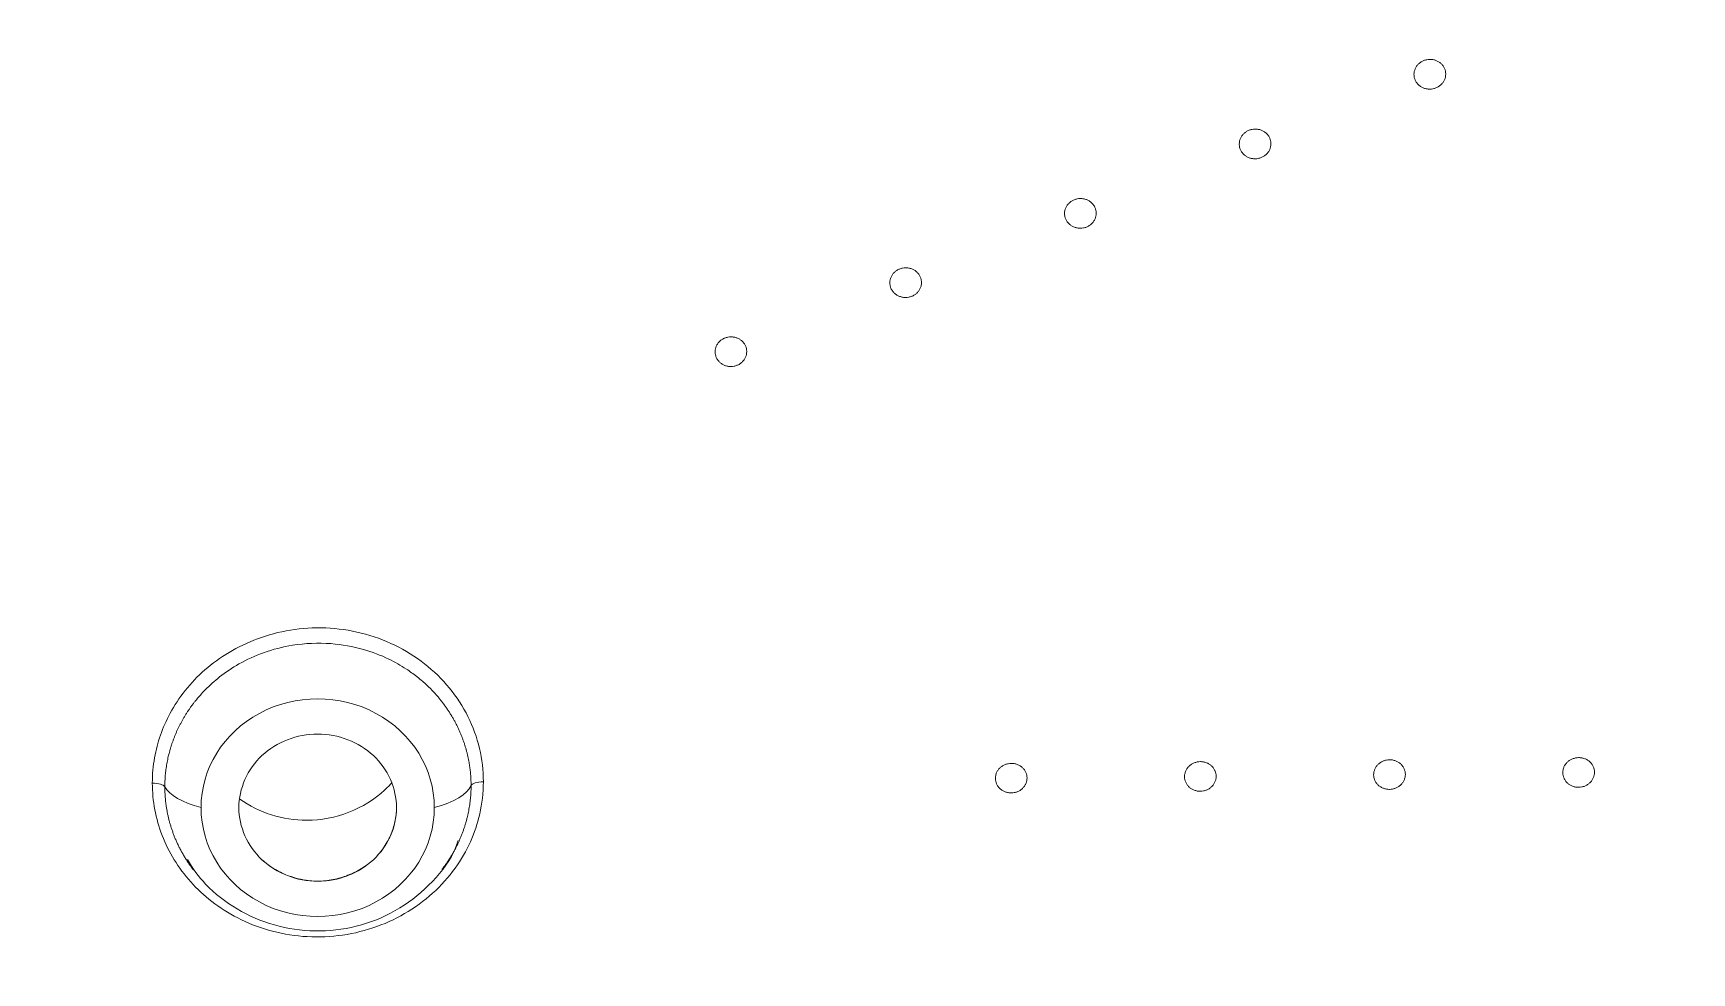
# Model space of a CAD drawing. Extents: x 1168 to 2296, y 0 to 827.
# Drawn here: x 1703.17 to 1729.48, y 534.95 to 549.85 of the extents above; entities that cross this region are included whole.
import ezdxf

# ---------------------------------------------------------------- set-up
doc = ezdxf.new("R2010")
doc.units = 0
doc.header["$LTSCALE"] = 10
doc.header["$MEASUREMENT"] = 0
doc.layers.add('1', color=7, linetype='CONTINUOUS')

msp = doc.modelspace()

# ---------------------------------------------------------------- linework, layer by layer
at = {"layer": '1', "color": 7, "linetype": 'Continuous', "lineweight": 18}
for centre, major_axis, ratio, start_param, end_param in [((1696.685, 538.042), (57.67, 0), 0.93358, 5.498085, 8.635877), ((1696.685, 538.026), (57.518, 0), 0.93358, 5.498085, 10.209879), ((1707.685, 537.567), (1.85, 0), 0.93358, 0, 3.141593), ((1705.064, 537.885), (0.2, 0), 0.358368, 0.185127, 1.579647), ((1706.735, 537.998), (-1.5, 0), 0.358368, 0.185127, 0.927295), ((1708.635, 537.998), (1.5, 0), 0.358368, 5.35589, 6.134482), ((1710.316, 537.907), (-0.2, 0), 0.358368, 4.726787, 6.134482), ((1707.685, 537.567), (-1.85, 0), 0.93358, 0, 3.141593), ((1707.685, 537.567), (-1.25, 0), 0.93358, 2.356194, 3.141593), ((1707.685, 537.567), (-1.25, 0), 0.93358, 0.785398, 1.570796), ((1707.685, 537.567), (-1.25, 0), 0.93358, 1.570796, 2.356194)]:
    msp.add_ellipse(centre, major_axis=major_axis, ratio=ratio, start_param=start_param, end_param=end_param, dxfattribs=at)
at = {"layer": '1', "color": 7, "linetype": 'Continuous', "lineweight": 13}
for centre, major_axis, start_param, end_param in [((1696.685, 537.844), (57.048, 0), 5.498085, 10.209879), ((1696.685, 537.824), (56.129, 0), 5.397226, 10.310738), ((1696.685, 537.907), (55.427, 0), 5.397283, 10.31068), ((1696.685, 538.436), (-51, 0), 1.799723, 4.712389)]:
    msp.add_ellipse(centre, major_axis=major_axis, ratio=0.93358, start_param=start_param, end_param=end_param, dxfattribs=at)
for points, knots in [([(1756.322, 547.55), (1755.574, 551.917), (1752.651, 561.561), (1744.019, 574.98), (1730.699, 586.235), (1714.456, 593.4), (1696.685, 595.859), (1678.914, 593.4), (1662.67, 586.235), (1649.351, 574.98), (1640.537, 561.28), (1637.608, 551.286), (1636.891, 546.585)], [0, 0, 0, 0, 0.082805, 0.186343, 0.289882, 0.39342, 0.496959, 0.600497, 0.704035, 0.807574, 0.911112, 1, 1, 1, 1]), ([(1739.245, 498.734), (1739.257, 498.745), (1739.297, 498.783), (1739.382, 498.862), (1739.514, 498.988), (1739.695, 499.16), (1739.923, 499.379), (1740.198, 499.646), (1740.517, 499.962), (1740.882, 500.327), (1741.289, 500.744), (1741.738, 501.212), (1742.226, 501.734), (1742.752, 502.311), (1743.313, 502.945), (1743.907, 503.637), (1744.531, 504.389), (1745.182, 505.203), (1745.856, 506.081), (1746.552, 507.024), (1747.264, 508.035), (1747.988, 509.115), (1748.721, 510.266), (1749.458, 511.489), (1750.192, 512.787), (1750.92, 514.161), (1751.635, 515.611), (1752.333, 517.14), (1753.005, 518.748), (1753.647, 520.436), (1754.251, 522.204), (1754.81, 524.051), (1755.317, 525.979), (1755.762, 527.985), (1756.139, 530.07), (1756.438, 532.23), (1756.653, 534.464), (1756.773, 536.769), (1756.792, 539.142), (1756.7, 541.577), (1756.487, 544.071), (1756.145, 546.617), (1755.665, 549.209), (1755.039, 551.84), (1754.259, 554.502), (1753.317, 557.187), (1752.329, 559.582), (1751.345, 561.687), (1750.412, 563.504), (1749.396, 565.312), (1748.295, 567.108), (1747.108, 568.889), (1745.834, 570.65), (1744.471, 572.386), (1743.019, 574.093), (1741.477, 575.767), (1739.845, 577.402), (1738.124, 578.995), (1736.312, 580.54), (1734.412, 582.032), (1732.424, 583.467), (1730.349, 584.838), (1728.188, 586.14), (1725.944, 587.367), (1723.618, 588.515), (1721.214, 589.579), (1718.734, 590.553), (1716.183, 591.432), (1713.563, 592.209), (1710.879, 592.88), (1708.135, 593.439), (1705.337, 593.882), (1702.49, 594.205), (1699.601, 594.402), (1696.187, 594.48), (1692.263, 594.344), (1687.865, 593.889), (1683.515, 593.134), (1679.236, 592.083), (1675.051, 590.739), (1670.984, 589.112), (1667.055, 587.211), (1663.287, 585.046), (1659.7, 582.627), (1656.313, 579.968), (1653.144, 577.085), (1650.21, 573.992), (1647.53, 570.706), (1645.115, 567.244), (1642.978, 563.627), (1640.926, 559.456), (1639.1, 554.7), (1637.661, 549.356), (1636.788, 543.905), (1636.494, 538.401), (1636.777, 532.897), (1637.593, 527.71), (1638.786, 523.105), (1640.114, 519.299), (1641.425, 516.23), (1642.593, 513.864), (1643.791, 511.674), (1645.041, 509.612), (1646.37, 507.638), (1647.455, 506.153), (1648.304, 505.056), (1649.01, 504.181), (1649.684, 503.377), (1650.388, 502.568), (1651.001, 501.891), (1651.501, 501.353), (1651.871, 500.963), (1652.223, 500.599), (1652.555, 500.26), (1652.868, 499.947), (1653.16, 499.658), (1653.432, 499.393), (1653.682, 499.152), (1653.91, 498.935), (1654.056, 498.798), (1654.124, 498.733)], [0, 0, 0, 0, 0.000179, 0.000603, 0.00127, 0.002183, 0.00334, 0.004741, 0.006386, 0.008277, 0.010411, 0.01279, 0.015413, 0.018281, 0.021393, 0.02475, 0.028351, 0.032196, 0.036286, 0.04062, 0.045199, 0.050022, 0.055089, 0.060401, 0.065958, 0.071758, 0.077804, 0.084093, 0.090627, 0.097406, 0.104428, 0.111695, 0.119206, 0.126961, 0.134961, 0.143206, 0.151695, 0.160428, 0.169406, 0.178628, 0.188094, 0.197805, 0.20776, 0.21796, 0.228404, 0.239092, 0.250024, 0.257544, 0.265167, 0.272896, 0.280729, 0.288666, 0.296708, 0.304854, 0.313104, 0.321459, 0.329918, 0.338482, 0.34715, 0.355923, 0.3648, 0.373782, 0.382867, 0.392057, 0.401352, 0.410752, 0.420256, 0.429863, 0.439576, 0.449392, 0.459314, 0.46934, 0.47947, 0.489704, 0.500043, 0.515667, 0.531291, 0.546915, 0.562538, 0.578162, 0.593786, 0.60941, 0.625034, 0.640657, 0.656282, 0.671906, 0.68753, 0.703153, 0.718778, 0.734402, 0.750026, 0.770854, 0.791682, 0.81251, 0.833338, 0.854167, 0.874994, 0.892773, 0.907913, 0.920413, 0.930274, 0.937493, 0.948337, 0.95716, 0.963963, 0.968745, 0.972532, 0.976398, 0.980345, 0.984372, 0.986462, 0.988435, 0.990291, 0.99203, 0.993651, 0.995155, 0.996542, 0.997812, 0.998965, 1, 1, 1, 1]), ([(1654.672, 498.916), (1654.657, 498.93), (1654.611, 498.974), (1654.455, 499.122), (1654.346, 499.225), (1654.067, 499.494), (1653.896, 499.659), (1653.497, 500.053), (1653.268, 500.281), (1652.754, 500.804), (1652.469, 501.098), (1651.848, 501.755), (1651.512, 502.119), (1650.794, 502.919), (1650.412, 503.355), (1649.61, 504.307), (1649.189, 504.822), (1648.317, 505.934), (1647.867, 506.532), (1646.944, 507.816), (1646.473, 508.502), (1645.519, 509.966), (1645.038, 510.744), (1644.077, 512.397), (1643.597, 513.271), (1642.655, 515.121), (1642.191, 516.095), (1641.296, 518.147), (1640.865, 519.224), (1640.05, 521.482), (1639.667, 522.662), (1638.97, 525.127), (1638.655, 526.412), (1638.115, 529.081), (1637.89, 530.467), (1637.549, 533.333), (1637.434, 534.815), (1637.334, 537.865), (1637.351, 539.434), (1637.538, 542.649), (1637.71, 544.294), (1638.231, 547.645), (1638.58, 549.351), (1639.478, 552.805), (1640.026, 554.552), (1641.341, 558.065), (1642.108, 559.83), (1643.881, 563.348), (1644.886, 565.102), (1647.146, 568.566), (1648.401, 570.276), (1651.171, 573.615), (1652.687, 575.243), (1655.98, 578.377), (1657.759, 579.883), (1660.619, 582.016), (1661.605, 582.706), (1663.64, 584.039), (1664.689, 584.681), (1667.93, 586.527), (1670.213, 587.65), (1675.002, 589.636), (1677.509, 590.498), (1682.712, 591.911), (1685.41, 592.462), (1689.566, 593.024), (1690.969, 593.168), (1693.096, 593.312), (1693.809, 593.349), (1694.884, 593.386), (1695.422, 593.399), (1696.052, 593.408), (1696.367, 593.41), (1696.525, 593.41), (1696.604, 593.41), (1696.644, 593.41), (1696.664, 593.41), (1696.673, 593.41), (1696.678, 593.41), (1696.681, 593.41), (1696.682, 593.41), (1696.683, 593.41), (1696.683, 593.41), (1702.504, 593.411), (1714.146, 591.801), (1730.106, 584.758), (1738.831, 577.384), (1746.222, 568.986), (1749.25, 564.276), (1753.713, 554.238), (1755.147, 548.91), (1756.299, 538.095), (1756.017, 532.607), (1753.758, 521.946), (1751.781, 516.773), (1747.677, 509.577), (1745.34, 506.121), (1742.614, 502.935), (1740.714, 500.877), (1739.722, 499.881), (1738.698, 498.916)], [0, 0, 0, 0, 0.015625, 0.015625, 0.03125, 0.03125, 0.046875, 0.046875, 0.0625, 0.0625, 0.078125, 0.078125, 0.09375, 0.09375, 0.109375, 0.109375, 0.125, 0.125, 0.140625, 0.140625, 0.15625, 0.15625, 0.171875, 0.171875, 0.1875, 0.1875, 0.203125, 0.203125, 0.21875, 0.21875, 0.234375, 0.234375, 0.25, 0.25, 0.265625, 0.265625, 0.28125, 0.28125, 0.296875, 0.296875, 0.3125, 0.3125, 0.328125, 0.328125, 0.34375, 0.34375, 0.359375, 0.359375, 0.375, 0.375, 0.390625, 0.390625, 0.40625, 0.40625, 0.421875, 0.421875, 0.429687, 0.429687, 0.4375, 0.4375, 0.453125, 0.453125, 0.46875, 0.46875, 0.484375, 0.484375, 0.492187, 0.492187, 0.496094, 0.496094, 0.498047, 0.499023, 0.499512, 0.499756, 0.499878, 0.499939, 0.499969, 0.499985, 0.499992, 0.499996, 0.499998, 0.499998, 0.5, 0.5, 0.5625, 0.625, 0.6875, 0.6875, 0.75, 0.75, 0.8125, 0.8125, 0.875, 0.875, 0.9375, 0.9375, 0.96875, 0.984375, 0.984375, 1, 1, 1, 1]), ([(1735.882, 497.286), (1735.919, 497.319), (1735.993, 497.383), (1736.104, 497.481), (1736.213, 497.578), (1736.323, 497.674), (1736.431, 497.771), (1736.539, 497.867), (1736.646, 497.963), (1736.753, 498.058), (1736.859, 498.154), (1736.964, 498.249), (1737.068, 498.344), (1737.172, 498.438), (1737.276, 498.533), (1737.378, 498.627), (1737.48, 498.721), (1737.581, 498.814), (1737.682, 498.907), (1737.782, 499), (1737.881, 499.093), (1737.98, 499.186), (1738.078, 499.278), (1738.175, 499.37), (1738.272, 499.462), (1738.368, 499.553), (1738.464, 499.644), (1738.558, 499.735), (1738.652, 499.826), (1738.746, 499.916), (1738.839, 500.006), (1738.931, 500.096), (1739.252, 500.41), (1739.792, 500.949), (1740.535, 501.718), (1741.251, 502.486), (1741.872, 503.178), (1742.405, 503.793), (1742.86, 504.331), (1743.307, 504.874), (1743.747, 505.422), (1744.179, 505.975), (1744.604, 506.533), (1745.021, 507.096), (1745.43, 507.663), (1745.831, 508.236), (1746.225, 508.814), (1746.612, 509.396), (1747.244, 510.377), (1748.092, 511.769), (1749.107, 513.594), (1750.046, 515.45), (1751.009, 517.553), (1751.959, 519.908), (1752.855, 522.517), (1753.509, 524.81), (1753.979, 526.771), (1754.312, 528.39), (1754.591, 530.013), (1754.817, 531.637), (1755.03, 533.639), (1755.181, 536.015), (1755.207, 538.755), (1755.103, 541.126), (1754.928, 543.128), (1754.731, 544.769), (1754.482, 546.395), (1754.182, 548.008), (1753.751, 549.978), (1753.141, 552.288), (1752.296, 554.913), (1751.394, 557.277), (1750.475, 559.391), (1749.567, 561.269), (1748.59, 563.104), (1747.419, 565.11), (1746.029, 567.263), (1744.389, 569.536), (1742.778, 571.544), (1741.229, 573.308), (1739.768, 574.848), (1738.25, 576.332), (1736.495, 577.923), (1734.484, 579.594), (1732.196, 581.31), (1729.821, 582.916), (1727.363, 584.41), (1724.825, 585.787), (1722.652, 586.833), (1720.881, 587.61), (1719.538, 588.161), (1717.954, 588.767), (1716.121, 589.407), (1714.032, 590.053), (1711.918, 590.625), (1710.138, 591.039), (1708.705, 591.333), (1707.626, 591.534), (1706.543, 591.716), (1705.456, 591.88), (1704.366, 592.024), (1703.274, 592.15), (1702.179, 592.256), (1701.367, 592.32), (1700.838, 592.356), (1700.594, 592.372), (1700.35, 592.387), (1700.105, 592.401), (1699.861, 592.414), (1699.617, 592.426), (1699.373, 592.437), (1699.128, 592.447), (1698.884, 592.456), (1698.64, 592.464), (1698.395, 592.471), (1698.151, 592.477), (1697.907, 592.483), (1697.662, 592.487), (1697.418, 592.49), (1697.174, 592.493), (1696.929, 592.494), (1696.766, 592.494), (1696.685, 592.494)], [0, 0, 0, 0, 0.001083, 0.002161, 0.003234, 0.004303, 0.005367, 0.006426, 0.00748, 0.008529, 0.009574, 0.010614, 0.011649, 0.01268, 0.013706, 0.014727, 0.015743, 0.016755, 0.017761, 0.018764, 0.019761, 0.020754, 0.021742, 0.022725, 0.023704, 0.024678, 0.025647, 0.026612, 0.027572, 0.028527, 0.029477, 0.030423, 0.031365, 0.039376, 0.047252, 0.054996, 0.06261, 0.067826, 0.073038, 0.078247, 0.083453, 0.088658, 0.093862, 0.099065, 0.104269, 0.109474, 0.11468, 0.11989, 0.125102, 0.140784, 0.156415, 0.172013, 0.187599, 0.208569, 0.229381, 0.250087, 0.262676, 0.275208, 0.287695, 0.300148, 0.312578, 0.333586, 0.354399, 0.37507, 0.387684, 0.400229, 0.412716, 0.425158, 0.437564, 0.458587, 0.4794, 0.500054, 0.515804, 0.531455, 0.547029, 0.562548, 0.583545, 0.604358, 0.62504, 0.640746, 0.65638, 0.671967, 0.687533, 0.708465, 0.729274, 0.750024, 0.770891, 0.791699, 0.812515, 0.822941, 0.833354, 0.843763, 0.859399, 0.875008, 0.890624, 0.906254, 0.914066, 0.921875, 0.929686, 0.937503, 0.945319, 0.95313, 0.960939, 0.968752, 0.970491, 0.972229, 0.973967, 0.975704, 0.977441, 0.979178, 0.980914, 0.982649, 0.984385, 0.98612, 0.987855, 0.98959, 0.991325, 0.99306, 0.994794, 0.99653, 0.998265, 1, 1, 1, 1]), ([(1696.685, 592.201), (1696.726, 592.201), (1696.807, 592.201), (1696.93, 592.201), (1697.052, 592.2), (1697.175, 592.199), (1697.297, 592.198), (1697.42, 592.197), (1697.542, 592.195), (1697.664, 592.193), (1697.787, 592.191), (1697.909, 592.189), (1698.032, 592.187), (1698.154, 592.184), (1698.276, 592.181), (1698.399, 592.178), (1698.521, 592.174), (1698.643, 592.17), (1698.766, 592.166), (1698.888, 592.162), (1699.01, 592.158), (1699.132, 592.153), (1699.255, 592.148), (1699.377, 592.143), (1699.499, 592.138), (1699.621, 592.132), (1699.744, 592.126), (1699.866, 592.12), (1699.988, 592.113), (1700.11, 592.107), (1700.233, 592.1), (1700.355, 592.093), (1700.477, 592.086), (1700.599, 592.078), (1700.721, 592.07), (1700.844, 592.062), (1701.281, 592.032), (1702.034, 591.974), (1703.099, 591.873), (1704.163, 591.754), (1705.578, 591.57), (1707.339, 591.296), (1709.437, 590.894), (1711.518, 590.42), (1713.809, 589.813), (1716.296, 589.047), (1718.962, 588.087), (1721.573, 587.006), (1724.125, 585.808), (1726.611, 584.494), (1729.024, 583.067), (1731.36, 581.532), (1733.613, 579.892), (1735.775, 578.15), (1737.845, 576.312), (1739.816, 574.381), (1741.681, 572.362), (1743.439, 570.261), (1745.086, 568.08), (1746.614, 565.828), (1748.023, 563.508), (1749.309, 561.126), (1750.468, 558.688), (1751.497, 556.2), (1752.395, 553.667), (1753.158, 551.097), (1753.785, 548.494), (1754.275, 545.866), (1754.626, 543.218), (1754.837, 540.558), (1754.909, 537.891), (1754.84, 535.223), (1754.631, 532.562), (1754.283, 529.914), (1753.835, 527.503), (1753.329, 525.33), (1752.798, 523.397), (1752.188, 521.475), (1751.503, 519.577), (1750.745, 517.705), (1749.915, 515.865), (1749.01, 514.048), (1748.035, 512.265), (1746.99, 510.517), (1745.88, 508.81), (1744.7, 507.137), (1743.821, 505.987), (1743.296, 505.328), (1743.149, 505.146), (1743.001, 504.964), (1742.853, 504.782), (1742.704, 504.602), (1742.554, 504.422), (1742.403, 504.242), (1742.251, 504.063), (1742.099, 503.885), (1741.945, 503.707), (1741.791, 503.53), (1741.636, 503.353), (1741.481, 503.177), (1741.324, 503.002), (1741.167, 502.827), (1741.009, 502.653), (1740.85, 502.479), (1740.69, 502.306), (1740.53, 502.134), (1740.368, 501.962), (1740.206, 501.791), (1740.043, 501.62), (1739.879, 501.45), (1739.715, 501.281), (1739.549, 501.112), (1739.383, 500.944), (1739.216, 500.776), (1739.048, 500.609), (1738.88, 500.443), (1738.71, 500.277), (1738.54, 500.112), (1738.369, 499.947), (1738.197, 499.783), (1738.025, 499.62), (1737.909, 499.512), (1737.851, 499.457)], [0, 0, 0, 0, 0.000893, 0.001787, 0.00268, 0.003573, 0.004466, 0.005359, 0.006252, 0.007145, 0.008038, 0.008931, 0.009824, 0.010716, 0.011609, 0.012502, 0.013394, 0.014287, 0.015179, 0.016072, 0.016965, 0.017857, 0.01875, 0.019643, 0.020535, 0.021428, 0.022321, 0.023214, 0.024106, 0.024999, 0.025892, 0.026785, 0.027679, 0.028572, 0.029465, 0.030359, 0.031252, 0.039067, 0.046877, 0.054688, 0.062504, 0.07814, 0.093746, 0.109357, 0.125006, 0.14583, 0.166638, 0.187504, 0.208304, 0.229115, 0.250003, 0.270773, 0.291586, 0.312501, 0.333239, 0.354054, 0.375, 0.395709, 0.416524, 0.437499, 0.458186, 0.479002, 0.499997, 0.520672, 0.541488, 0.562496, 0.583169, 0.603985, 0.624994, 0.645677, 0.666493, 0.687493, 0.708193, 0.72901, 0.749991, 0.765529, 0.781111, 0.796759, 0.812493, 0.828052, 0.843643, 0.859283, 0.874994, 0.890575, 0.906173, 0.921807, 0.937495, 0.939279, 0.941062, 0.942845, 0.944628, 0.94641, 0.948193, 0.949976, 0.951759, 0.953542, 0.955325, 0.957108, 0.958891, 0.960675, 0.962458, 0.964242, 0.966026, 0.96781, 0.969595, 0.971379, 0.973164, 0.97495, 0.976736, 0.978522, 0.980309, 0.982096, 0.983884, 0.985672, 0.987461, 0.98925, 0.99104, 0.992831, 0.994622, 0.996414, 0.998207, 1, 1, 1, 1]), ([(1710.118, 537.918), (1710.118, 537.926), (1710.118, 537.941), (1710.118, 537.964), (1710.117, 537.988), (1710.116, 538.011), (1710.115, 538.035), (1710.114, 538.058), (1710.112, 538.082), (1710.11, 538.106), (1710.108, 538.13), (1710.105, 538.154), (1710.102, 538.178), (1710.099, 538.202), (1710.096, 538.226), (1710.092, 538.251), (1710.088, 538.275), (1710.084, 538.299), (1710.079, 538.324), (1710.074, 538.348), (1710.069, 538.373), (1710.063, 538.398), (1710.058, 538.422), (1710.051, 538.447), (1710.045, 538.471), (1710.038, 538.496), (1710.031, 538.521), (1710.023, 538.545), (1710.016, 538.57), (1710.008, 538.595), (1709.999, 538.62), (1709.99, 538.644), (1709.981, 538.669), (1709.972, 538.694), (1709.962, 538.718), (1709.952, 538.743), (1709.941, 538.767), (1709.931, 538.792), (1709.919, 538.816), (1709.908, 538.841), (1709.896, 538.865), (1709.884, 538.889), (1709.871, 538.913), (1709.859, 538.937), (1709.845, 538.961), (1709.832, 538.985), (1709.818, 539.009), (1709.804, 539.033), (1709.789, 539.056), (1709.775, 539.08), (1709.759, 539.103), (1709.744, 539.126), (1709.728, 539.15), (1709.712, 539.172), (1709.695, 539.195), (1709.678, 539.218), (1709.661, 539.24), (1709.644, 539.263), (1709.626, 539.285), (1709.608, 539.307), (1709.59, 539.329), (1709.571, 539.35), (1709.552, 539.372), (1709.532, 539.393), (1709.513, 539.414), (1709.493, 539.435), (1709.473, 539.455), (1709.452, 539.476), (1709.431, 539.496), (1709.41, 539.516), (1709.389, 539.535), (1709.367, 539.555), (1709.346, 539.574), (1709.323, 539.593), (1709.301, 539.611), (1709.278, 539.63), (1709.211, 539.684), (1709.062, 539.79), (1708.786, 539.947), (1708.387, 540.099), (1707.869, 540.192), (1707.326, 540.168), (1706.835, 540.042), (1706.447, 539.864), (1706.14, 539.659), (1705.913, 539.455), (1705.782, 539.307), (1705.713, 539.219), (1705.684, 539.18), (1705.656, 539.141), (1705.629, 539.101), (1705.602, 539.06), (1705.577, 539.019), (1705.552, 538.978), (1705.529, 538.935), (1705.506, 538.893), (1705.484, 538.85), (1705.463, 538.806), (1705.443, 538.763), (1705.424, 538.718), (1705.407, 538.674), (1705.39, 538.629), (1705.374, 538.584), (1705.359, 538.539), (1705.345, 538.493), (1705.333, 538.448), (1705.321, 538.402), (1705.31, 538.356), (1705.301, 538.31), (1705.292, 538.264), (1705.285, 538.218), (1705.278, 538.172), (1705.273, 538.126), (1705.268, 538.081), (1705.265, 538.035), (1705.262, 537.989), (1705.261, 537.944), (1705.261, 537.914), (1705.261, 537.899)], [0, 0, 0, 0, 0.003254, 0.006524, 0.00981, 0.01311, 0.016426, 0.019756, 0.023102, 0.026462, 0.029838, 0.033228, 0.036633, 0.040052, 0.043486, 0.046934, 0.050396, 0.053872, 0.057362, 0.060866, 0.064384, 0.067915, 0.07146, 0.075017, 0.078588, 0.082172, 0.085769, 0.089378, 0.093, 0.096634, 0.10028, 0.103938, 0.107608, 0.111289, 0.114982, 0.118686, 0.1224, 0.126126, 0.129862, 0.133608, 0.137364, 0.141131, 0.144906, 0.148692, 0.152486, 0.156289, 0.160101, 0.163922, 0.167751, 0.171587, 0.175431, 0.179283, 0.183142, 0.187007, 0.19088, 0.194758, 0.198643, 0.202534, 0.20643, 0.210331, 0.214237, 0.218148, 0.222063, 0.225982, 0.229905, 0.233832, 0.237761, 0.241694, 0.245629, 0.249566, 0.253506, 0.257447, 0.261389, 0.265333, 0.269277, 0.273222, 0.277167, 0.304267, 0.34707, 0.40425, 0.473148, 0.553084, 0.61552, 0.672335, 0.721887, 0.763175, 0.795735, 0.802346, 0.808969, 0.815605, 0.822252, 0.828907, 0.83557, 0.842238, 0.848911, 0.855586, 0.862262, 0.868938, 0.875611, 0.882281, 0.888946, 0.895604, 0.902254, 0.908894, 0.915522, 0.922138, 0.928739, 0.935324, 0.941892, 0.948441, 0.954971, 0.961478, 0.967963, 0.974424, 0.980859, 0.987268, 0.993648, 1, 1, 1, 1]), ([(1705.261, 537.899), (1705.261, 537.89), (1705.261, 537.874), (1705.261, 537.85), (1705.262, 537.825), (1705.263, 537.801), (1705.264, 537.776), (1705.266, 537.751), (1705.268, 537.726), (1705.27, 537.7), (1705.272, 537.675), (1705.275, 537.649), (1705.279, 537.623), (1705.282, 537.598), (1705.286, 537.572), (1705.29, 537.545), (1705.295, 537.519), (1705.3, 537.493), (1705.305, 537.466), (1705.311, 537.44), (1705.317, 537.413), (1705.323, 537.386), (1705.33, 537.36), (1705.337, 537.333), (1705.345, 537.306), (1705.353, 537.279), (1705.362, 537.251), (1705.371, 537.224), (1705.38, 537.197), (1705.39, 537.17), (1705.4, 537.142), (1705.41, 537.115), (1705.421, 537.087), (1705.433, 537.06), (1705.445, 537.033), (1705.457, 537.005), (1705.47, 536.978), (1705.484, 536.95), (1705.497, 536.923), (1705.512, 536.895), (1705.524, 536.873), (1705.531, 536.86), (1705.533, 536.856)], [0, 0, 0, 0, 0.022333, 0.044823, 0.067471, 0.090275, 0.113237, 0.136357, 0.159633, 0.183067, 0.206658, 0.230406, 0.254312, 0.278375, 0.302595, 0.326973, 0.351508, 0.376201, 0.40105, 0.426057, 0.451222, 0.476544, 0.502023, 0.52766, 0.553455, 0.579406, 0.605516, 0.631782, 0.658207, 0.684788, 0.711527, 0.738424, 0.765479, 0.79269, 0.82006, 0.847587, 0.875272, 0.903114, 0.931114, 0.959271, 0.987587, 1, 1, 1, 1]), ([(1709.929, 537.038), (1709.929, 537.04), (1709.937, 537.058), (1709.953, 537.093), (1709.973, 537.144), (1709.992, 537.195), (1710.009, 537.245), (1710.026, 537.296), (1710.04, 537.346), (1710.053, 537.396), (1710.065, 537.445), (1710.076, 537.494), (1710.085, 537.543), (1710.093, 537.592), (1710.1, 537.64), (1710.106, 537.687), (1710.111, 537.734), (1710.114, 537.781), (1710.117, 537.827), (1710.118, 537.873), (1710.118, 537.903), (1710.118, 537.918)], [0, 0, 0, 0, 0.005092, 0.06581, 0.125889, 0.185327, 0.244125, 0.302282, 0.359798, 0.416674, 0.472909, 0.528503, 0.583456, 0.637768, 0.691439, 0.744469, 0.796858, 0.848605, 0.899711, 0.950176, 1, 1, 1, 1])]:
    msp.add_open_spline(points, degree=3, knots=knots, dxfattribs=at)
at = {"layer": '1', "color": 7, "linetype": 'Continuous', "lineweight": 18}
for points, knots in [([(1725.094, 549.109), (1725.088, 549.123), (1725.083, 549.138), (1725.079, 549.16), (1725.077, 549.168), (1725.076, 549.183), (1725.075, 549.191), (1725.075, 549.214), (1725.077, 549.23), (1725.083, 549.26), (1725.088, 549.275), (1725.1, 549.304), (1725.108, 549.317), (1725.122, 549.337), (1725.127, 549.343), (1725.137, 549.355), (1725.148, 549.367), (1725.161, 549.377), (1725.173, 549.387), (1725.18, 549.392), (1725.2, 549.405), (1725.215, 549.413), (1725.238, 549.422), (1725.245, 549.425), (1725.261, 549.429), (1725.269, 549.431), (1725.293, 549.436), (1725.31, 549.437), (1725.335, 549.438), (1725.343, 549.437), (1725.359, 549.436), (1725.367, 549.435), (1725.392, 549.431), (1725.407, 549.427), (1725.43, 549.418), (1725.438, 549.415), (1725.452, 549.408), (1725.466, 549.4), (1725.479, 549.391), (1725.492, 549.381), (1725.498, 549.376), (1725.516, 549.36), (1725.526, 549.348), (1725.545, 549.322), (1725.553, 549.309), (1725.559, 549.294)], [0, 0, 0, 0, 0.0625, 0.0625, 0.09375, 0.09375, 0.125, 0.125, 0.1875, 0.1875, 0.25, 0.25, 0.3125, 0.3125, 0.34375, 0.34375, 0.375, 0.40625, 0.40625, 0.4375, 0.4375, 0.5, 0.5, 0.53125, 0.53125, 0.5625, 0.5625, 0.625, 0.625, 0.65625, 0.65625, 0.6875, 0.6875, 0.75, 0.75, 0.78125, 0.78125, 0.8125, 0.84375, 0.84375, 0.875, 0.875, 0.9375, 0.9375, 1, 1, 1, 1]), ([(1725.559, 549.294), (1725.565, 549.28), (1725.57, 549.265), (1725.575, 549.243), (1725.576, 549.235), (1725.578, 549.22), (1725.578, 549.212), (1725.578, 549.189), (1725.576, 549.173), (1725.57, 549.143), (1725.565, 549.128), (1725.553, 549.099), (1725.545, 549.086), (1725.531, 549.066), (1725.526, 549.06), (1725.516, 549.048), (1725.505, 549.036), (1725.493, 549.026), (1725.48, 549.016), (1725.473, 549.011), (1725.453, 548.998), (1725.438, 548.99), (1725.416, 548.981), (1725.408, 548.979), (1725.392, 548.974), (1725.384, 548.972), (1725.36, 548.967), (1725.344, 548.966), (1725.319, 548.965), (1725.31, 548.966), (1725.294, 548.967), (1725.286, 548.968), (1725.262, 548.972), (1725.246, 548.976), (1725.223, 548.985), (1725.216, 548.988), (1725.201, 548.995), (1725.187, 549.003), (1725.174, 549.012), (1725.161, 549.022), (1725.155, 549.027), (1725.137, 549.044), (1725.127, 549.055), (1725.109, 549.081), (1725.101, 549.094), (1725.094, 549.109)], [0, 0, 0, 0, 0.0625, 0.0625, 0.09375, 0.09375, 0.125, 0.125, 0.1875, 0.1875, 0.25, 0.25, 0.3125, 0.3125, 0.34375, 0.34375, 0.375, 0.40625, 0.40625, 0.4375, 0.4375, 0.5, 0.5, 0.53125, 0.53125, 0.5625, 0.5625, 0.625, 0.625, 0.65625, 0.65625, 0.6875, 0.6875, 0.75, 0.75, 0.78125, 0.78125, 0.8125, 0.84375, 0.84375, 0.875, 0.875, 0.9375, 0.9375, 1, 1, 1, 1]), ([(1722.323, 548.004), (1722.316, 548.018), (1722.312, 548.033), (1722.307, 548.055), (1722.306, 548.063), (1722.304, 548.078), (1722.304, 548.086), (1722.304, 548.109), (1722.305, 548.125), (1722.312, 548.155), (1722.316, 548.17), (1722.329, 548.199), (1722.337, 548.212), (1722.35, 548.232), (1722.355, 548.238), (1722.366, 548.25), (1722.377, 548.261), (1722.389, 548.272), (1722.402, 548.282), (1722.408, 548.287), (1722.429, 548.3), (1722.443, 548.307), (1722.466, 548.316), (1722.474, 548.319), (1722.489, 548.324), (1722.498, 548.325), (1722.522, 548.33), (1722.538, 548.332), (1722.563, 548.332), (1722.571, 548.332), (1722.588, 548.33), (1722.596, 548.329), (1722.62, 548.325), (1722.636, 548.321), (1722.658, 548.312), (1722.666, 548.309), (1722.68, 548.302), (1722.694, 548.294), (1722.708, 548.285), (1722.72, 548.275), (1722.726, 548.27), (1722.744, 548.254), (1722.754, 548.242), (1722.773, 548.217), (1722.781, 548.203), (1722.787, 548.189)], [0, 0, 0, 0, 0.0625, 0.0625, 0.09375, 0.09375, 0.125, 0.125, 0.1875, 0.1875, 0.25, 0.25, 0.3125, 0.3125, 0.34375, 0.34375, 0.375, 0.40625, 0.40625, 0.4375, 0.4375, 0.5, 0.5, 0.53125, 0.53125, 0.5625, 0.5625, 0.625, 0.625, 0.65625, 0.65625, 0.6875, 0.6875, 0.75, 0.75, 0.78125, 0.78125, 0.8125, 0.84375, 0.84375, 0.875, 0.875, 0.9375, 0.9375, 1, 1, 1, 1]), ([(1722.787, 548.189), (1722.794, 548.174), (1722.798, 548.16), (1722.803, 548.137), (1722.804, 548.129), (1722.806, 548.114), (1722.806, 548.106), (1722.806, 548.083), (1722.805, 548.068), (1722.798, 548.037), (1722.794, 548.022), (1722.781, 547.994), (1722.773, 547.98), (1722.759, 547.961), (1722.755, 547.955), (1722.744, 547.942), (1722.733, 547.931), (1722.721, 547.92), (1722.708, 547.911), (1722.702, 547.906), (1722.681, 547.893), (1722.667, 547.885), (1722.644, 547.876), (1722.636, 547.873), (1722.62, 547.869), (1722.612, 547.867), (1722.588, 547.862), (1722.572, 547.861), (1722.547, 547.86), (1722.539, 547.861), (1722.522, 547.862), (1722.514, 547.863), (1722.49, 547.867), (1722.474, 547.871), (1722.451, 547.88), (1722.444, 547.883), (1722.429, 547.89), (1722.415, 547.898), (1722.402, 547.907), (1722.39, 547.917), (1722.383, 547.922), (1722.366, 547.939), (1722.355, 547.95), (1722.337, 547.976), (1722.329, 547.989), (1722.323, 548.004)], [0, 0, 0, 0, 0.0625, 0.0625, 0.09375, 0.09375, 0.125, 0.125, 0.1875, 0.1875, 0.25, 0.25, 0.3125, 0.3125, 0.34375, 0.34375, 0.375, 0.40625, 0.40625, 0.4375, 0.4375, 0.5, 0.5, 0.53125, 0.53125, 0.5625, 0.5625, 0.625, 0.625, 0.65625, 0.65625, 0.6875, 0.6875, 0.75, 0.75, 0.78125, 0.78125, 0.8125, 0.84375, 0.84375, 0.875, 0.875, 0.9375, 0.9375, 1, 1, 1, 1]), ([(1719.551, 546.902), (1719.545, 546.916), (1719.54, 546.931), (1719.535, 546.954), (1719.534, 546.961), (1719.533, 546.977), (1719.532, 546.984), (1719.532, 547.008), (1719.534, 547.023), (1719.54, 547.053), (1719.545, 547.068), (1719.557, 547.097), (1719.565, 547.11), (1719.579, 547.13), (1719.584, 547.136), (1719.594, 547.148), (1719.605, 547.159), (1719.617, 547.17), (1719.63, 547.18), (1719.637, 547.184), (1719.657, 547.198), (1719.672, 547.205), (1719.694, 547.214), (1719.702, 547.217), (1719.718, 547.221), (1719.726, 547.223), (1719.75, 547.228), (1719.766, 547.229), (1719.791, 547.23), (1719.799, 547.229), (1719.816, 547.228), (1719.824, 547.227), (1719.848, 547.223), (1719.864, 547.219), (1719.887, 547.21), (1719.894, 547.207), (1719.909, 547.199), (1719.923, 547.192), (1719.936, 547.183), (1719.948, 547.173), (1719.955, 547.168), (1719.972, 547.151), (1719.983, 547.14), (1720.001, 547.114), (1720.009, 547.101), (1720.015, 547.086)], [0, 0, 0, 0, 0.0625, 0.0625, 0.09375, 0.09375, 0.125, 0.125, 0.1875, 0.1875, 0.25, 0.25, 0.3125, 0.3125, 0.34375, 0.34375, 0.375, 0.40625, 0.40625, 0.4375, 0.4375, 0.5, 0.5, 0.53125, 0.53125, 0.5625, 0.5625, 0.625, 0.625, 0.65625, 0.65625, 0.6875, 0.6875, 0.75, 0.75, 0.78125, 0.78125, 0.8125, 0.84375, 0.84375, 0.875, 0.875, 0.9375, 0.9375, 1, 1, 1, 1]), ([(1720.015, 547.086), (1720.022, 547.072), (1720.026, 547.057), (1720.031, 547.035), (1720.032, 547.027), (1720.034, 547.012), (1720.034, 547.004), (1720.034, 546.981), (1720.033, 546.966), (1720.026, 546.935), (1720.022, 546.92), (1720.009, 546.892), (1720.001, 546.878), (1719.988, 546.859), (1719.983, 546.853), (1719.972, 546.841), (1719.961, 546.829), (1719.949, 546.819), (1719.936, 546.809), (1719.93, 546.804), (1719.909, 546.791), (1719.895, 546.783), (1719.872, 546.774), (1719.864, 546.772), (1719.849, 546.767), (1719.84, 546.765), (1719.816, 546.761), (1719.8, 546.759), (1719.775, 546.759), (1719.767, 546.759), (1719.751, 546.76), (1719.742, 546.761), (1719.718, 546.766), (1719.703, 546.77), (1719.68, 546.778), (1719.672, 546.782), (1719.658, 546.789), (1719.644, 546.797), (1719.631, 546.806), (1719.618, 546.816), (1719.612, 546.821), (1719.594, 546.837), (1719.584, 546.849), (1719.565, 546.874), (1719.557, 546.888), (1719.551, 546.902)], [0, 0, 0, 0, 0.0625, 0.0625, 0.09375, 0.09375, 0.125, 0.125, 0.1875, 0.1875, 0.25, 0.25, 0.3125, 0.3125, 0.34375, 0.34375, 0.375, 0.40625, 0.40625, 0.4375, 0.4375, 0.5, 0.5, 0.53125, 0.53125, 0.5625, 0.5625, 0.625, 0.625, 0.65625, 0.65625, 0.6875, 0.6875, 0.75, 0.75, 0.78125, 0.78125, 0.8125, 0.84375, 0.84375, 0.875, 0.875, 0.9375, 0.9375, 1, 1, 1, 1]), ([(1716.779, 545.804), (1716.773, 545.818), (1716.768, 545.833), (1716.764, 545.855), (1716.763, 545.863), (1716.761, 545.878), (1716.761, 545.886), (1716.761, 545.909), (1716.762, 545.925), (1716.768, 545.955), (1716.773, 545.97), (1716.786, 545.998), (1716.793, 546.012), (1716.807, 546.031), (1716.812, 546.037), (1716.823, 546.049), (1716.834, 546.061), (1716.846, 546.071), (1716.858, 546.081), (1716.865, 546.086), (1716.886, 546.099), (1716.9, 546.106), (1716.923, 546.115), (1716.93, 546.118), (1716.946, 546.123), (1716.954, 546.124), (1716.978, 546.129), (1716.995, 546.131), (1717.019, 546.131), (1717.028, 546.131), (1717.044, 546.129), (1717.052, 546.128), (1717.076, 546.124), (1717.092, 546.12), (1717.115, 546.111), (1717.122, 546.108), (1717.137, 546.101), (1717.151, 546.093), (1717.164, 546.084), (1717.177, 546.074), (1717.183, 546.069), (1717.2, 546.053), (1717.211, 546.041), (1717.229, 546.015), (1717.237, 546.002), (1717.243, 545.987)], [0, 0, 0, 0, 0.0625, 0.0625, 0.09375, 0.09375, 0.125, 0.125, 0.1875, 0.1875, 0.25, 0.25, 0.3125, 0.3125, 0.34375, 0.34375, 0.375, 0.40625, 0.40625, 0.4375, 0.4375, 0.5, 0.5, 0.53125, 0.53125, 0.5625, 0.5625, 0.625, 0.625, 0.65625, 0.65625, 0.6875, 0.6875, 0.75, 0.75, 0.78125, 0.78125, 0.8125, 0.84375, 0.84375, 0.875, 0.875, 0.9375, 0.9375, 1, 1, 1, 1]), ([(1717.243, 545.987), (1717.25, 545.973), (1717.254, 545.958), (1717.259, 545.936), (1717.26, 545.928), (1717.262, 545.913), (1717.262, 545.905), (1717.262, 545.882), (1717.261, 545.867), (1717.255, 545.837), (1717.25, 545.822), (1717.237, 545.793), (1717.229, 545.78), (1717.216, 545.76), (1717.211, 545.754), (1717.2, 545.742), (1717.189, 545.731), (1717.177, 545.72), (1717.164, 545.71), (1717.158, 545.706), (1717.137, 545.692), (1717.123, 545.685), (1717.1, 545.676), (1717.093, 545.673), (1717.077, 545.669), (1717.069, 545.667), (1717.044, 545.662), (1717.028, 545.661), (1717.003, 545.66), (1716.995, 545.661), (1716.979, 545.662), (1716.971, 545.663), (1716.947, 545.667), (1716.931, 545.672), (1716.908, 545.68), (1716.9, 545.684), (1716.886, 545.691), (1716.872, 545.699), (1716.859, 545.708), (1716.846, 545.717), (1716.84, 545.723), (1716.822, 545.739), (1716.812, 545.751), (1716.794, 545.776), (1716.786, 545.79), (1716.779, 545.804)], [0, 0, 0, 0, 0.0625, 0.0625, 0.09375, 0.09375, 0.125, 0.125, 0.1875, 0.1875, 0.25, 0.25, 0.3125, 0.3125, 0.34375, 0.34375, 0.375, 0.40625, 0.40625, 0.4375, 0.4375, 0.5, 0.5, 0.53125, 0.53125, 0.5625, 0.5625, 0.625, 0.625, 0.65625, 0.65625, 0.6875, 0.6875, 0.75, 0.75, 0.78125, 0.78125, 0.8125, 0.84375, 0.84375, 0.875, 0.875, 0.9375, 0.9375, 1, 1, 1, 1]), ([(1714.008, 544.709), (1714.001, 544.723), (1713.997, 544.738), (1713.992, 544.761), (1713.991, 544.768), (1713.989, 544.783), (1713.989, 544.791), (1713.989, 544.814), (1713.99, 544.83), (1713.997, 544.86), (1714.001, 544.875), (1714.014, 544.903), (1714.022, 544.917), (1714.036, 544.936), (1714.04, 544.942), (1714.051, 544.954), (1714.062, 544.966), (1714.074, 544.976), (1714.087, 544.986), (1714.093, 544.991), (1714.114, 545.004), (1714.128, 545.011), (1714.151, 545.02), (1714.159, 545.023), (1714.174, 545.027), (1714.182, 545.029), (1714.207, 545.034), (1714.223, 545.035), (1714.248, 545.035), (1714.256, 545.035), (1714.272, 545.034), (1714.28, 545.033), (1714.304, 545.029), (1714.32, 545.024), (1714.343, 545.016), (1714.351, 545.012), (1714.365, 545.005), (1714.379, 544.997), (1714.392, 544.988), (1714.405, 544.978), (1714.411, 544.973), (1714.428, 544.957), (1714.439, 544.945), (1714.457, 544.92), (1714.465, 544.906), (1714.472, 544.892)], [0, 0, 0, 0, 0.0625, 0.0625, 0.09375, 0.09375, 0.125, 0.125, 0.1875, 0.1875, 0.25, 0.25, 0.3125, 0.3125, 0.34375, 0.34375, 0.375, 0.40625, 0.40625, 0.4375, 0.4375, 0.5, 0.5, 0.53125, 0.53125, 0.5625, 0.5625, 0.625, 0.625, 0.65625, 0.65625, 0.6875, 0.6875, 0.75, 0.75, 0.78125, 0.78125, 0.8125, 0.84375, 0.84375, 0.875, 0.875, 0.9375, 0.9375, 1, 1, 1, 1]), ([(1714.472, 544.892), (1714.478, 544.878), (1714.483, 544.863), (1714.487, 544.841), (1714.488, 544.833), (1714.49, 544.818), (1714.49, 544.81), (1714.49, 544.787), (1714.489, 544.771), (1714.483, 544.741), (1714.478, 544.726), (1714.465, 544.698), (1714.458, 544.684), (1714.444, 544.665), (1714.439, 544.659), (1714.428, 544.647), (1714.417, 544.635), (1714.405, 544.625), (1714.393, 544.615), (1714.386, 544.61), (1714.365, 544.597), (1714.351, 544.59), (1714.328, 544.581), (1714.321, 544.578), (1714.305, 544.574), (1714.297, 544.572), (1714.273, 544.567), (1714.256, 544.566), (1714.232, 544.566), (1714.223, 544.566), (1714.207, 544.567), (1714.199, 544.568), (1714.175, 544.573), (1714.159, 544.577), (1714.136, 544.585), (1714.129, 544.589), (1714.114, 544.596), (1714.1, 544.604), (1714.087, 544.613), (1714.074, 544.623), (1714.068, 544.628), (1714.051, 544.644), (1714.04, 544.656), (1714.022, 544.681), (1714.014, 544.695), (1714.008, 544.709)], [0, 0, 0, 0, 0.0625, 0.0625, 0.09375, 0.09375, 0.125, 0.125, 0.1875, 0.1875, 0.25, 0.25, 0.3125, 0.3125, 0.34375, 0.34375, 0.375, 0.40625, 0.40625, 0.4375, 0.4375, 0.5, 0.5, 0.53125, 0.53125, 0.5625, 0.5625, 0.625, 0.625, 0.65625, 0.65625, 0.6875, 0.6875, 0.75, 0.75, 0.78125, 0.78125, 0.8125, 0.84375, 0.84375, 0.875, 0.875, 0.9375, 0.9375, 1, 1, 1, 1]), ([(1724.435, 538.09), (1724.435, 538.105), (1724.437, 538.12), (1724.442, 538.143), (1724.444, 538.15), (1724.448, 538.165), (1724.451, 538.172), (1724.461, 538.194), (1724.468, 538.208), (1724.486, 538.233), (1724.497, 538.246), (1724.52, 538.267), (1724.533, 538.277), (1724.553, 538.29), (1724.561, 538.294), (1724.575, 538.302), (1724.59, 538.308), (1724.605, 538.314), (1724.621, 538.318), (1724.629, 538.32), (1724.654, 538.325), (1724.67, 538.327), (1724.694, 538.327), (1724.703, 538.327), (1724.719, 538.326), (1724.727, 538.325), (1724.751, 538.32), (1724.767, 538.316), (1724.79, 538.307), (1724.797, 538.304), (1724.812, 538.297), (1724.819, 538.293), (1724.84, 538.281), (1724.852, 538.271), (1724.87, 538.255), (1724.875, 538.249), (1724.886, 538.238), (1724.895, 538.225), (1724.904, 538.212), (1724.912, 538.199), (1724.915, 538.192), (1724.925, 538.17), (1724.929, 538.156), (1724.936, 538.126), (1724.938, 538.11), (1724.938, 538.095)], [0, 0, 0, 0, 0.0625, 0.0625, 0.09375, 0.09375, 0.125, 0.125, 0.1875, 0.1875, 0.25, 0.25, 0.3125, 0.3125, 0.34375, 0.34375, 0.375, 0.40625, 0.40625, 0.4375, 0.4375, 0.5, 0.5, 0.53125, 0.53125, 0.5625, 0.5625, 0.625, 0.625, 0.65625, 0.65625, 0.6875, 0.6875, 0.75, 0.75, 0.78125, 0.78125, 0.8125, 0.84375, 0.84375, 0.875, 0.875, 0.9375, 0.9375, 1, 1, 1, 1]), ([(1727.435, 538.123), (1727.435, 538.138), (1727.437, 538.154), (1727.442, 538.176), (1727.444, 538.184), (1727.448, 538.198), (1727.451, 538.206), (1727.461, 538.227), (1727.468, 538.241), (1727.486, 538.267), (1727.497, 538.279), (1727.52, 538.301), (1727.533, 538.311), (1727.554, 538.324), (1727.561, 538.328), (1727.575, 538.335), (1727.59, 538.342), (1727.606, 538.347), (1727.621, 538.352), (1727.629, 538.354), (1727.654, 538.359), (1727.67, 538.361), (1727.694, 538.361), (1727.703, 538.361), (1727.719, 538.359), (1727.727, 538.358), (1727.752, 538.354), (1727.767, 538.35), (1727.79, 538.341), (1727.798, 538.338), (1727.812, 538.331), (1727.819, 538.327), (1727.84, 538.315), (1727.853, 538.305), (1727.87, 538.289), (1727.876, 538.283), (1727.886, 538.271), (1727.896, 538.259), (1727.904, 538.246), (1727.912, 538.233), (1727.915, 538.226), (1727.925, 538.204), (1727.93, 538.19), (1727.936, 538.16), (1727.938, 538.144), (1727.938, 538.129)], [0, 0, 0, 0, 0.0625, 0.0625, 0.09375, 0.09375, 0.125, 0.125, 0.1875, 0.1875, 0.25, 0.25, 0.3125, 0.3125, 0.34375, 0.34375, 0.375, 0.40625, 0.40625, 0.4375, 0.4375, 0.5, 0.5, 0.53125, 0.53125, 0.5625, 0.5625, 0.625, 0.625, 0.65625, 0.65625, 0.6875, 0.6875, 0.75, 0.75, 0.78125, 0.78125, 0.8125, 0.84375, 0.84375, 0.875, 0.875, 0.9375, 0.9375, 1, 1, 1, 1]), ([(1718.435, 538.033), (1718.435, 538.049), (1718.437, 538.064), (1718.442, 538.087), (1718.444, 538.094), (1718.448, 538.109), (1718.451, 538.116), (1718.461, 538.137), (1718.468, 538.151), (1718.486, 538.177), (1718.497, 538.189), (1718.52, 538.211), (1718.533, 538.22), (1718.553, 538.233), (1718.561, 538.237), (1718.575, 538.245), (1718.59, 538.251), (1718.605, 538.257), (1718.621, 538.261), (1718.629, 538.263), (1718.653, 538.268), (1718.67, 538.27), (1718.694, 538.27), (1718.702, 538.27), (1718.719, 538.268), (1718.727, 538.267), (1718.751, 538.263), (1718.767, 538.259), (1718.79, 538.25), (1718.797, 538.247), (1718.812, 538.24), (1718.819, 538.236), (1718.839, 538.223), (1718.852, 538.214), (1718.869, 538.198), (1718.875, 538.192), (1718.885, 538.18), (1718.895, 538.168), (1718.903, 538.155), (1718.911, 538.141), (1718.915, 538.134), (1718.924, 538.113), (1718.929, 538.098), (1718.936, 538.068), (1718.937, 538.053), (1718.937, 538.038)], [0, 0, 0, 0, 0.0625, 0.0625, 0.09375, 0.09375, 0.125, 0.125, 0.1875, 0.1875, 0.25, 0.25, 0.3125, 0.3125, 0.34375, 0.34375, 0.375, 0.40625, 0.40625, 0.4375, 0.4375, 0.5, 0.5, 0.53125, 0.53125, 0.5625, 0.5625, 0.625, 0.625, 0.65625, 0.65625, 0.6875, 0.6875, 0.75, 0.75, 0.78125, 0.78125, 0.8125, 0.84375, 0.84375, 0.875, 0.875, 0.9375, 0.9375, 1, 1, 1, 1]), ([(1721.435, 538.06), (1721.435, 538.075), (1721.437, 538.09), (1721.442, 538.113), (1721.444, 538.12), (1721.448, 538.135), (1721.451, 538.143), (1721.461, 538.164), (1721.468, 538.178), (1721.486, 538.203), (1721.497, 538.216), (1721.52, 538.237), (1721.533, 538.247), (1721.553, 538.26), (1721.561, 538.264), (1721.575, 538.272), (1721.59, 538.278), (1721.605, 538.284), (1721.621, 538.288), (1721.629, 538.29), (1721.653, 538.295), (1721.67, 538.297), (1721.694, 538.297), (1721.702, 538.297), (1721.719, 538.295), (1721.727, 538.294), (1721.751, 538.29), (1721.767, 538.286), (1721.79, 538.277), (1721.797, 538.274), (1721.812, 538.267), (1721.819, 538.263), (1721.839, 538.25), (1721.852, 538.241), (1721.87, 538.225), (1721.875, 538.219), (1721.886, 538.207), (1721.895, 538.195), (1721.904, 538.182), (1721.911, 538.168), (1721.915, 538.161), (1721.924, 538.14), (1721.929, 538.125), (1721.936, 538.095), (1721.938, 538.08), (1721.938, 538.064)], [0, 0, 0, 0, 0.0625, 0.0625, 0.09375, 0.09375, 0.125, 0.125, 0.1875, 0.1875, 0.25, 0.25, 0.3125, 0.3125, 0.34375, 0.34375, 0.375, 0.40625, 0.40625, 0.4375, 0.4375, 0.5, 0.5, 0.53125, 0.53125, 0.5625, 0.5625, 0.625, 0.625, 0.65625, 0.65625, 0.6875, 0.6875, 0.75, 0.75, 0.78125, 0.78125, 0.8125, 0.84375, 0.84375, 0.875, 0.875, 0.9375, 0.9375, 1, 1, 1, 1]), ([(1721.938, 538.064), (1721.938, 538.049), (1721.936, 538.034), (1721.931, 538.011), (1721.929, 538.004), (1721.924, 537.989), (1721.921, 537.982), (1721.912, 537.96), (1721.904, 537.947), (1721.886, 537.921), (1721.876, 537.909), (1721.852, 537.887), (1721.84, 537.877), (1721.819, 537.864), (1721.812, 537.86), (1721.797, 537.853), (1721.783, 537.846), (1721.767, 537.841), (1721.751, 537.836), (1721.743, 537.834), (1721.719, 537.829), (1721.703, 537.827), (1721.678, 537.827), (1721.67, 537.827), (1721.654, 537.829), (1721.645, 537.83), (1721.621, 537.834), (1721.606, 537.839), (1721.583, 537.847), (1721.575, 537.851), (1721.561, 537.858), (1721.554, 537.861), (1721.533, 537.874), (1721.52, 537.883), (1721.503, 537.9), (1721.497, 537.905), (1721.487, 537.917), (1721.477, 537.929), (1721.469, 537.942), (1721.461, 537.956), (1721.458, 537.963), (1721.448, 537.984), (1721.443, 537.999), (1721.437, 538.029), (1721.435, 538.044), (1721.435, 538.06)], [0, 0, 0, 0, 0.0625, 0.0625, 0.09375, 0.09375, 0.125, 0.125, 0.1875, 0.1875, 0.25, 0.25, 0.3125, 0.3125, 0.34375, 0.34375, 0.375, 0.40625, 0.40625, 0.4375, 0.4375, 0.5, 0.5, 0.53125, 0.53125, 0.5625, 0.5625, 0.625, 0.625, 0.65625, 0.65625, 0.6875, 0.6875, 0.75, 0.75, 0.78125, 0.78125, 0.8125, 0.84375, 0.84375, 0.875, 0.875, 0.9375, 0.9375, 1, 1, 1, 1]), ([(1724.938, 538.095), (1724.938, 538.079), (1724.936, 538.064), (1724.931, 538.042), (1724.929, 538.034), (1724.924, 538.019), (1724.922, 538.012), (1724.912, 537.991), (1724.904, 537.977), (1724.886, 537.951), (1724.876, 537.939), (1724.853, 537.917), (1724.84, 537.907), (1724.819, 537.894), (1724.812, 537.89), (1724.798, 537.883), (1724.783, 537.876), (1724.767, 537.871), (1724.752, 537.866), (1724.744, 537.864), (1724.719, 537.859), (1724.703, 537.857), (1724.678, 537.857), (1724.67, 537.857), (1724.654, 537.859), (1724.646, 537.86), (1724.621, 537.864), (1724.606, 537.868), (1724.583, 537.877), (1724.575, 537.88), (1724.561, 537.887), (1724.554, 537.891), (1724.533, 537.904), (1724.521, 537.913), (1724.503, 537.929), (1724.497, 537.935), (1724.487, 537.947), (1724.477, 537.959), (1724.469, 537.972), (1724.461, 537.986), (1724.458, 537.993), (1724.448, 538.014), (1724.443, 538.029), (1724.437, 538.059), (1724.435, 538.074), (1724.435, 538.09)], [0, 0, 0, 0, 0.0625, 0.0625, 0.09375, 0.09375, 0.125, 0.125, 0.1875, 0.1875, 0.25, 0.25, 0.3125, 0.3125, 0.34375, 0.34375, 0.375, 0.40625, 0.40625, 0.4375, 0.4375, 0.5, 0.5, 0.53125, 0.53125, 0.5625, 0.5625, 0.625, 0.625, 0.65625, 0.65625, 0.6875, 0.6875, 0.75, 0.75, 0.78125, 0.78125, 0.8125, 0.84375, 0.84375, 0.875, 0.875, 0.9375, 0.9375, 1, 1, 1, 1]), ([(1727.938, 538.129), (1727.938, 538.113), (1727.936, 538.098), (1727.931, 538.075), (1727.929, 538.068), (1727.925, 538.053), (1727.922, 538.046), (1727.912, 538.024), (1727.905, 538.011), (1727.887, 537.985), (1727.876, 537.973), (1727.853, 537.951), (1727.84, 537.941), (1727.82, 537.928), (1727.812, 537.924), (1727.798, 537.916), (1727.783, 537.909), (1727.768, 537.904), (1727.752, 537.899), (1727.744, 537.897), (1727.719, 537.892), (1727.703, 537.891), (1727.679, 537.89), (1727.67, 537.891), (1727.654, 537.892), (1727.646, 537.893), (1727.621, 537.897), (1727.606, 537.902), (1727.583, 537.91), (1727.575, 537.914), (1727.561, 537.921), (1727.554, 537.924), (1727.533, 537.937), (1727.521, 537.946), (1727.503, 537.963), (1727.497, 537.968), (1727.487, 537.98), (1727.477, 537.992), (1727.469, 538.005), (1727.461, 538.019), (1727.458, 538.026), (1727.448, 538.047), (1727.443, 538.062), (1727.437, 538.092), (1727.435, 538.107), (1727.435, 538.123)], [0, 0, 0, 0, 0.0625, 0.0625, 0.09375, 0.09375, 0.125, 0.125, 0.1875, 0.1875, 0.25, 0.25, 0.3125, 0.3125, 0.34375, 0.34375, 0.375, 0.40625, 0.40625, 0.4375, 0.4375, 0.5, 0.5, 0.53125, 0.53125, 0.5625, 0.5625, 0.625, 0.625, 0.65625, 0.65625, 0.6875, 0.6875, 0.75, 0.75, 0.78125, 0.78125, 0.8125, 0.84375, 0.84375, 0.875, 0.875, 0.9375, 0.9375, 1, 1, 1, 1]), ([(1706.451, 537.702), (1706.753, 537.488), (1707.589, 537.221), (1708.483, 537.567), (1708.828, 537.925), (1708.865, 537.967)], [0, 0, 0, 0, 0.423387, 0.934569, 1, 1, 1, 1]), ([(1717.188, 480.187), (1717.651, 480.703), (1718.57, 481.68), (1719.892, 482.95), (1721.047, 483.997), (1722.06, 484.877), (1723.045, 485.705), (1724.07, 486.54), (1725.133, 487.384), (1727.066, 488.887), (1729.977, 491.071), (1733.75, 493.915), (1737.45, 496.907), (1740.852, 500.044), (1743.923, 503.375), (1746.748, 506.957), (1749.304, 510.804), (1751.589, 514.979), (1753.522, 519.374), (1754.909, 523.492), (1755.865, 527.261), (1756.505, 530.704), (1756.93, 534.258), (1757.036, 536.687), (1757.046, 537.871)], [0, 0, 0, 0, 0.027758, 0.053734, 0.07355, 0.090281, 0.107471, 0.125127, 0.143253, 0.161849, 0.223309, 0.289314, 0.352082, 0.415663, 0.477401, 0.537289, 0.603094, 0.668063, 0.73475, 0.803189, 0.849796, 0.897929, 0.950419, 1, 1, 1, 1]), ([(1718.937, 538.038), (1718.937, 538.022), (1718.936, 538.007), (1718.931, 537.984), (1718.929, 537.977), (1718.924, 537.962), (1718.921, 537.955), (1718.912, 537.933), (1718.904, 537.92), (1718.886, 537.894), (1718.875, 537.882), (1718.852, 537.86), (1718.84, 537.85), (1718.819, 537.837), (1718.812, 537.833), (1718.797, 537.826), (1718.782, 537.819), (1718.767, 537.814), (1718.751, 537.809), (1718.743, 537.807), (1718.719, 537.803), (1718.703, 537.801), (1718.678, 537.801), (1718.67, 537.801), (1718.654, 537.802), (1718.645, 537.804), (1718.621, 537.808), (1718.606, 537.812), (1718.583, 537.821), (1718.575, 537.824), (1718.561, 537.831), (1718.554, 537.835), (1718.533, 537.848), (1718.52, 537.857), (1718.503, 537.873), (1718.497, 537.879), (1718.487, 537.891), (1718.477, 537.903), (1718.469, 537.916), (1718.461, 537.93), (1718.458, 537.937), (1718.448, 537.958), (1718.443, 537.972), (1718.437, 538.002), (1718.435, 538.018), (1718.435, 538.033)], [0, 0, 0, 0, 0.0625, 0.0625, 0.09375, 0.09375, 0.125, 0.125, 0.1875, 0.1875, 0.25, 0.25, 0.3125, 0.3125, 0.34375, 0.34375, 0.375, 0.40625, 0.40625, 0.4375, 0.4375, 0.5, 0.5, 0.53125, 0.53125, 0.5625, 0.5625, 0.625, 0.625, 0.65625, 0.65625, 0.6875, 0.6875, 0.75, 0.75, 0.78125, 0.78125, 0.8125, 0.84375, 0.84375, 0.875, 0.875, 0.9375, 0.9375, 1, 1, 1, 1]), ([(1708.935, 537.567), (1708.935, 537.529), (1708.931, 537.454), (1708.913, 537.343), (1708.893, 537.271), (1708.875, 537.217), (1708.869, 537.198), (1708.855, 537.163), (1708.848, 537.145), (1708.824, 537.092), (1708.807, 537.057), (1708.768, 536.989), (1708.748, 536.956), (1708.714, 536.907), (1708.702, 536.891), (1708.677, 536.86), (1708.665, 536.844), (1708.626, 536.798), (1708.598, 536.77), (1708.569, 536.742)], [0, 0, 0, 0, 0.125, 0.25, 0.375, 0.375, 0.4375, 0.4375, 0.5, 0.5, 0.625, 0.625, 0.75, 0.75, 0.8125, 0.8125, 0.875, 0.875, 1, 1, 1, 1]), ([(1705.618, 536.744), (1705.701, 536.601), (1705.922, 536.302), (1706.396, 535.936), (1706.992, 535.678), (1707.645, 535.582), (1708.307, 535.658), (1708.933, 535.907), (1709.46, 536.317), (1709.793, 536.718), (1709.892, 536.984), (1709.911, 537.046)], [0, 0, 0, 0, 0.092488, 0.213537, 0.335602, 0.459102, 0.584112, 0.710301, 0.836973, 0.963277, 1, 1, 1, 1]), ([(1709.659, 536.588), (1709.659, 536.589), (1709.672, 536.605), (1709.696, 536.638), (1709.732, 536.688), (1709.765, 536.738), (1709.797, 536.788), (1709.827, 536.839), (1709.855, 536.889), (1709.882, 536.94), (1709.906, 536.99), (1709.922, 537.022), (1709.929, 537.038)], [0, 0, 0, 0, 0.002493, 0.118793, 0.233975, 0.348038, 0.460982, 0.572806, 0.683511, 0.793097, 0.901562, 1, 1, 1, 1]), ([(1705.533, 536.856), (1705.536, 536.851), (1705.544, 536.837), (1705.557, 536.813), (1705.574, 536.786), (1705.59, 536.759), (1705.608, 536.732), (1705.625, 536.705), (1705.644, 536.678), (1705.662, 536.651), (1705.681, 536.624), (1705.699, 536.6), (1705.711, 536.585), (1705.716, 536.578)], [0, 0, 0, 0, 0.053301, 0.14832, 0.243863, 0.339929, 0.436519, 0.533632, 0.631268, 0.729429, 0.828113, 0.927321, 1, 1, 1, 1]), ([(1707.685, 536.4), (1707.644, 536.4), (1707.603, 536.403), (1707.522, 536.411), (1707.481, 536.417), (1707.402, 536.433), (1707.362, 536.442), (1707.303, 536.46), (1707.284, 536.466), (1707.245, 536.479), (1707.226, 536.486), (1707.169, 536.507), (1707.095, 536.54), (1707.026, 536.578), (1706.975, 536.609), (1706.958, 536.62), (1706.925, 536.642), (1706.909, 536.654), (1706.861, 536.69), (1706.83, 536.715), (1706.801, 536.742)], [0, 0, 0, 0, 0.125, 0.125, 0.25, 0.25, 0.375, 0.375, 0.4375, 0.4375, 0.5, 0.5, 0.625, 0.75, 0.75, 0.8125, 0.8125, 0.875, 0.875, 1, 1, 1, 1]), ([(1708.569, 536.742), (1708.54, 536.715), (1708.509, 536.69), (1708.446, 536.643), (1708.414, 536.621), (1708.346, 536.58), (1708.311, 536.561), (1708.257, 536.534), (1708.238, 536.526), (1708.201, 536.509), (1708.182, 536.501), (1708.126, 536.479), (1708.087, 536.466), (1708.009, 536.443), (1707.97, 536.434), (1707.91, 536.422), (1707.89, 536.418), (1707.849, 536.412), (1707.829, 536.409), (1707.767, 536.403), (1707.726, 536.4), (1707.685, 536.4)], [0, 0, 0, 0, 0.125, 0.125, 0.25, 0.25, 0.375, 0.375, 0.4375, 0.4375, 0.5, 0.5, 0.625, 0.625, 0.75, 0.75, 0.8125, 0.8125, 0.875, 0.875, 1, 1, 1, 1])]:
    msp.add_open_spline(points, degree=3, knots=knots, dxfattribs=at)
for points in [[(1710.313, 537.979), (1710.313, 538.158), (1710.272, 538.511), (1710.088, 539.019), (1709.791, 539.477), (1709.394, 539.864), (1708.917, 540.161), (1708.382, 540.355), (1707.813, 540.437), (1707.244, 540.401), (1706.72, 540.26), (1706.267, 540.04), (1705.885, 539.761), (1705.571, 539.432), (1705.332, 539.065), (1705.182, 538.719), (1705.088, 538.365), (1705.062, 538.098), (1705.062, 537.957)], [(1706.435, 537.567), (1706.435, 537.872), (1706.705, 538.482), (1707.685, 538.861), (1708.665, 538.482), (1708.935, 537.872), (1708.935, 537.567)], [(1705.062, 537.957), (1705.062, 537.813), (1705.089, 537.534), (1705.206, 537.122), (1705.397, 536.736), (1705.66, 536.383), (1705.994, 536.07), (1706.404, 535.806), (1706.894, 535.609), (1707.447, 535.507), (1708.014, 535.518), (1708.564, 535.641), (1709.074, 535.87), (1709.521, 536.194), (1709.886, 536.605), (1710.121, 537.022), (1710.271, 537.459), (1710.313, 537.801), (1710.313, 537.979)], [(1706.801, 536.742), (1706.57, 536.958), (1706.435, 537.263), (1706.435, 537.567)]]:
    msp.add_open_spline(points, degree=3, dxfattribs=at)

doc.saveas('drawing.dxf')
